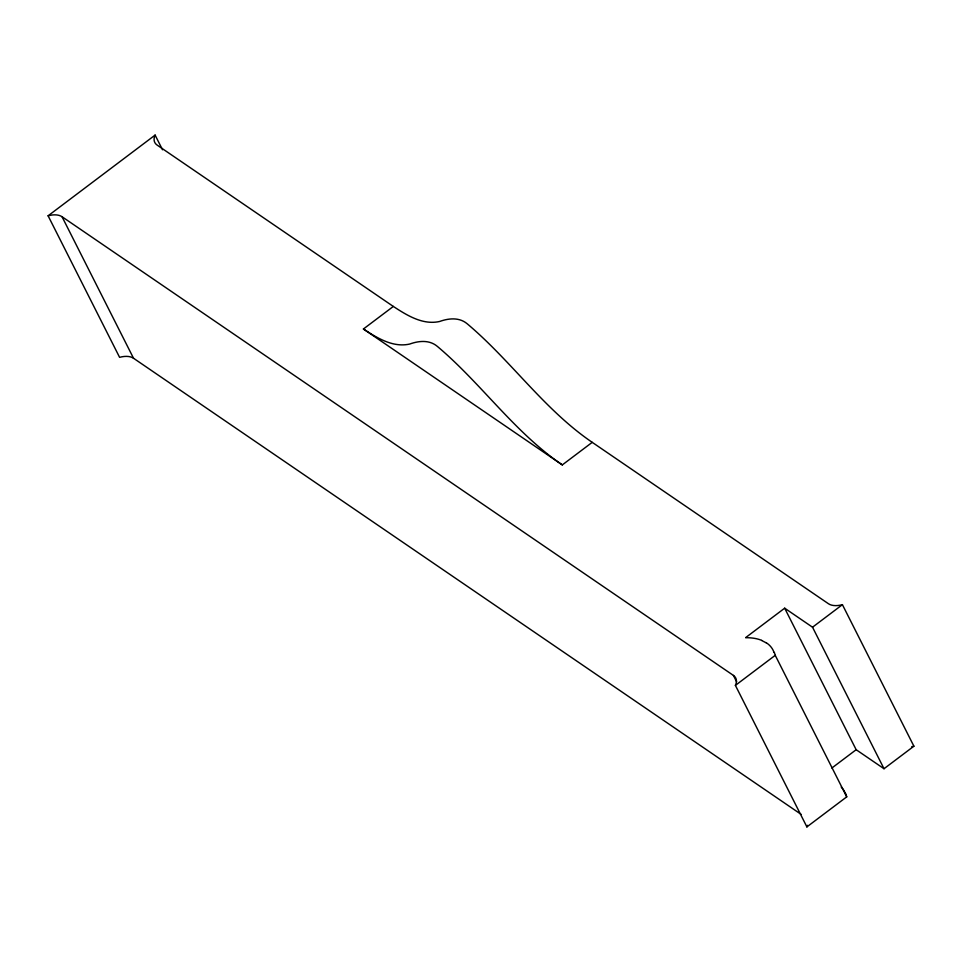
<?xml version="1.0" encoding="UTF-8"?>
<svg xmlns="http://www.w3.org/2000/svg" width="962" height="962" viewBox="0 0 962 962"><rect width="100%" height="100%" fill="white"/><g stroke="black" fill="none" stroke-linecap="round" stroke-linejoin="round"><path stroke-width="1.44" d="M801.214 814.429L133.526 358.249A19.336 11.063 -26.8 0 0 119.589 357.335L48.1 215.801L155.11 135.089L162.53 149.783M592.231 442.34L562.313 464.911L363.408 329.004L393.326 306.445C406.818 315.235 422.739 325.288 439.598 321.488C448.665 318.242 459.271 317.087 467.219 323.797C511.171 360.786 544.312 409.728 592.231 442.34L828.474 603.751A19.336 11.063 -26.8 0 0 842.411 604.665L913.9 746.199L884.018 768.734L856.168 749.711L784.679 608.188L745.815 637.493M845.814 793.878L846.728 796.861L806.89 826.911L735.401 685.389L775.24 655.326L774.326 652.356M784.679 608.188L812.529 627.212L842.411 604.665M831.877 768.025L856.168 749.711M761.639 640.488L766.041 642.76M363.408 329.004C376.9 337.806 392.821 347.859 409.68 344.059C418.759 340.801 429.353 339.658 437.301 346.356C481.253 383.345 514.393 432.287 562.313 464.911M393.326 306.445L157.083 145.046A19.336 11.063 -26.8 0 1 155.11 135.089M48.1 215.801A19.336 11.063 -26.8 0 1 62.037 216.727L733.429 675.432L736.615 681.757M812.529 627.212L884.018 768.734M775.24 655.326L846.728 796.861M62.037 216.727L133.526 358.249M913.9 746.199A19.336 11.063 -26.8 0 1 911.736 746.704M733.429 675.432A19.336 11.063 -26.8 0 1 735.401 685.389M745.694 637.71A53.271 30.483 -26.8 0 1 761.748 640.379M841.233 787.084A53.403 30.556 -26.8 0 1 845.514 794.011M766.161 642.664A53.403 30.556 -26.8 0 1 774.025 652.489M807.491 825.336A19.336 11.063 -26.8 0 1 806.89 826.911"/></g></svg>
